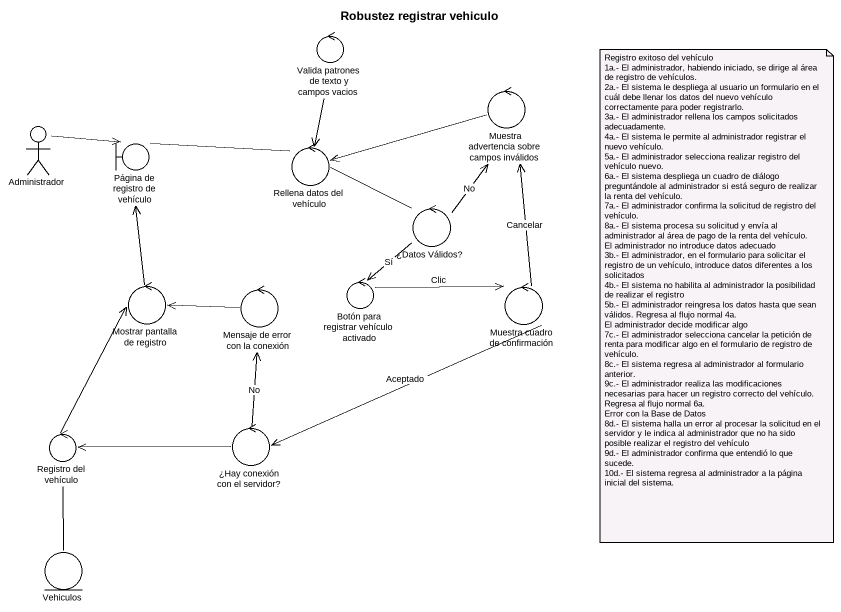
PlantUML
@startuml
title Robustez registrar vehiculo
control "Valida patrones de texto y campos vacios" as Valida_patrones_de_texto_y
control "Muestra advertencia sobre campos inválidos" as Muestra_advertencia_sobre
actor Administrador
boundary "Página de registro de vehículo" as Página_de_registro_de
control "Rellena datos del vehículo" as Rellena_datos_del_vehículo
control "¿Datos Válidos?" as Datos_Válidos
control "Mostrar pantalla de registro" as Mostrar_pantalla_de_registro
control "Mensaje de error con la conexión" as Mensaje_de_error_con_la
control "Botón para registrar vehículo activado" as Botón_para_registrar
control "Muestra cuadro de confirmación" as Muestra_cuadro_de
control "Registro del vehículo" as Registro_del_vehículo
control "¿Hay conexión con el servidor?" as Hay_conexión_con_el_servidor
entity Vehiculos
Valida_patrones_de_texto_y --> Rellena_datos_del_vehículo
Muestra_advertencia_sobre -left-> Rellena_datos_del_vehículo
Administrador -right-> Página_de_registro_de
Página_de_registro_de -right- Rellena_datos_del_vehículo
Rellena_datos_del_vehículo -right- Datos_Válidos
Datos_Válidos -up-> Muestra_advertencia_sobre : No
Datos_Válidos --> Botón_para_registrar : Sí
Mostrar_pantalla_de_registro -up-> Página_de_registro_de
Mensaje_de_error_con_la -left-> Mostrar_pantalla_de_registro
Botón_para_registrar -right-> Muestra_cuadro_de : Clic
Muestra_cuadro_de -up-> Muestra_advertencia_sobre : Cancelar
Muestra_cuadro_de -left-> Hay_conexión_con_el_servidor : Aceptado
Registro_del_vehículo -up-> Mostrar_pantalla_de_registro
Registro_del_vehículo -- Vehiculos
Hay_conexión_con_el_servidor -up-> Mensaje_de_error_con_la : No
Hay_conexión_con_el_servidor -left-> Registro_del_vehículo
note as N1
  Registro exitoso del vehículo
  1a.- El administrador, habiendo iniciado, se dirige al área de registro de vehículos.
  2a.- El sistema le despliega al usuario un formulario en el cuál debe llenar los datos del nuevo vehículo correctamente para poder registrarlo.
  3a.- El administrador rellena los campos solicitados adecuadamente.
  4a.- El sistema le permite al administrador registrar el nuevo vehículo.
  5a.- El administrador selecciona realizar registro del vehículo nuevo.
  6a.- El sistema despliega un cuadro de diálogo preguntándole al administrador si está seguro de realizar la renta del vehículo.
  7a.- El administrador confirma la solicitud de registro del vehículo.
  8a.- El sistema procesa su solicitud y envía al administrador al área de pago de la renta del vehículo.
  El administrador no introduce datos adecuado
  3b.- El administrador, en el formulario para solicitar el registro de un vehículo, introduce datos diferentes a los solicitados
  4b.- El sistema no habilita al administrador la posibilidad de realizar el registro
  5b.- El administrador reingresa los datos hasta que sean válidos. Regresa al flujo normal 4a.
  El administrador decide modificar algo
  7c.- El administrador selecciona cancelar la petición de renta para modificar algo en el formulario de registro de vehículo.
  8c.- El sistema regresa al administrador al formulario anterior.
  9c.- El administrador realiza las modificaciones necesarias para hacer un registro correcto del vehículo. Regresa al flujo normal 6a.
  Error con la Base de Datos
  8d.- El sistema halla un error al procesar la solicitud en el servidor y le indica al administrador que no ha sido posible realizar el registro del vehículo
  9d.- El administrador confirma que entendió lo que sucede.
  10d.- El sistema regresa al administrador a la página inicial del sistema.
end note
@enduml
